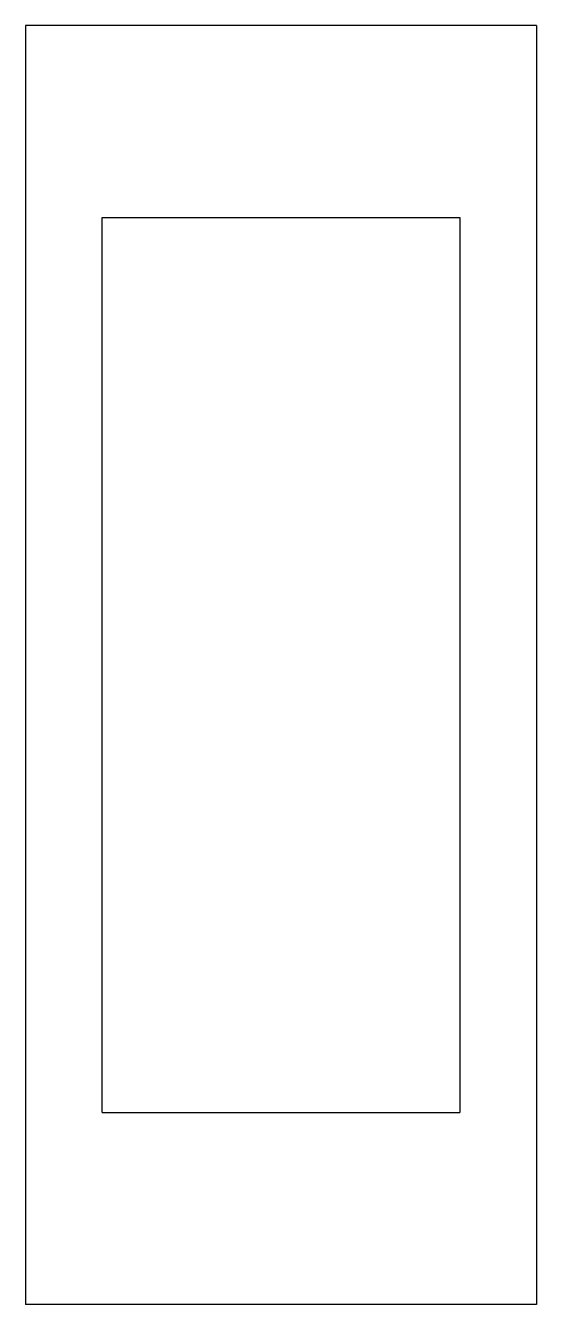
# Model space of a CAD drawing. Header units: millimetres. Extents: x -43 to -3, y -50 to 50.
import ezdxf

# ---------------------------------------------------------------- set-up
doc = ezdxf.new("R2010")
doc.units = ezdxf.units.MM
doc.layers.add('Shape2DView005', color=7, linetype='CONTINUOUS')

msp = doc.modelspace()

# ---------------------------------------------------------------- linework, layer by layer
at = {"layer": 'Shape2DView005'}
for p, q in [((-3.1, 50), (-43.1, 50)), ((-43.1, 50), (-43.1, -50)), ((-3.1, 50), (-3.1, -50)), ((-37.1, -35), (-37.1, 35)), ((-37.1, 35), (-9.1, 35)), ((-9.1, 35), (-9.1, -35)), ((-37.1, -35), (-9.1, -35)), ((-3.1, -50), (-43.1, -50))]:
    msp.add_line(p, q, dxfattribs=at)

doc.saveas('drawing.dxf')
